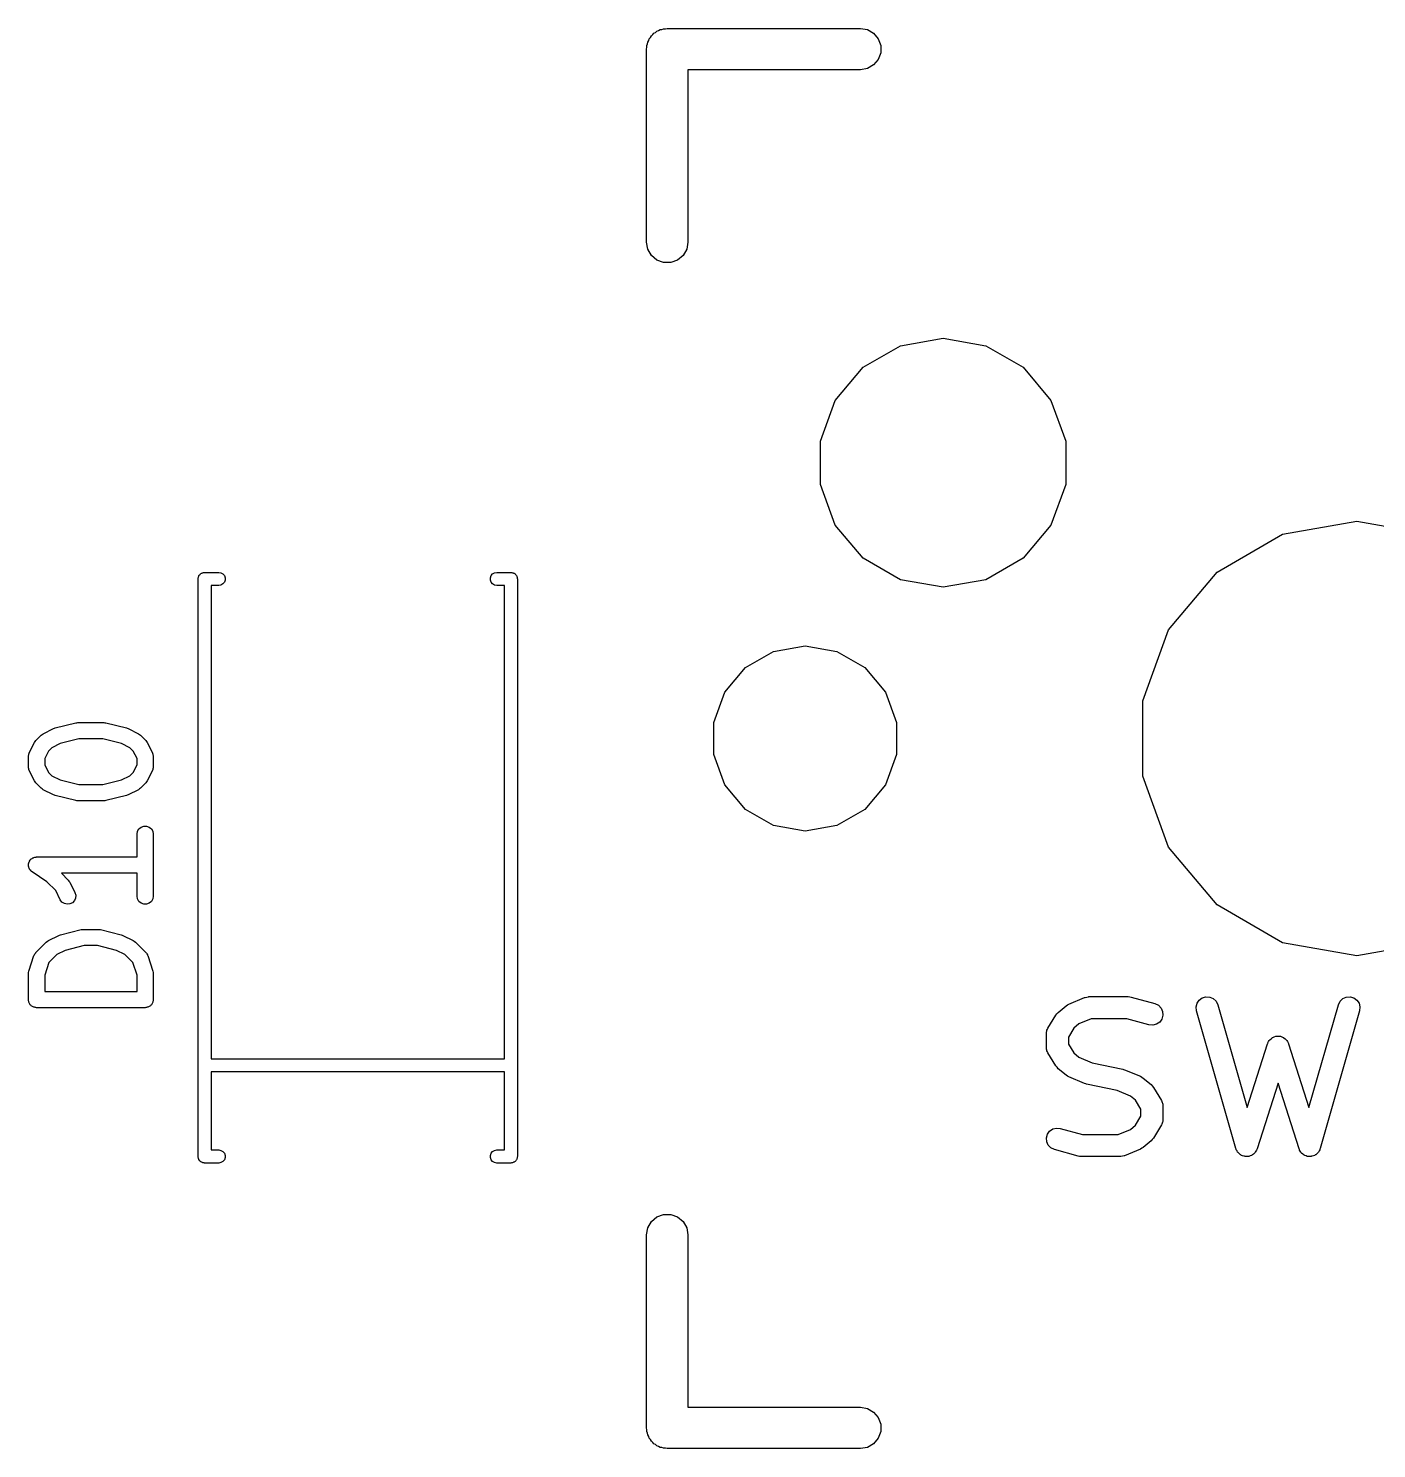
# Model space of a CAD drawing. Extents: x 37 to 154, y -133 to -20.
# Drawn here: x 37.77 to 50.18, y -75.54 to -62.46 of the extents above; entities that cross this region are included whole.
import ezdxf

# ---------------------------------------------------------------- set-up
doc = ezdxf.new("R2010")
doc.units = 0
doc.header["$MEASUREMENT"] = 0
doc.layers.add('BLACK', color=7, linetype='CONTINUOUS')

msp = doc.modelspace()

# ---------------------------------------------------------------- linework, layer by layer
at = {"layer": 'Black'}
for p, q in [((43.5041, -62.5275), (43.5168, -62.5168)), ((43.5168, -62.5168), (43.5275, -62.5041)), ((43.5275, -62.5041), (43.542, -62.4957)), ((43.542, -62.4957), (43.5547, -62.485)), ((43.5547, -62.485), (43.5704, -62.4793)), ((43.5704, -62.4793), (43.5848, -62.471)), ((43.5848, -62.471), (43.6013, -62.4681)), ((43.6013, -62.4681), (43.6169, -62.4624)), ((43.6169, -62.4624), (43.6336, -62.4624)), ((43.6336, -62.4624), (43.65, -62.4595)), ((43.65, -62.4595), (45.428, -62.4595)), ((45.428, -62.4595), (45.4932, -62.471)), ((45.4932, -62.471), (45.5505, -62.5041)), ((45.5505, -62.5041), (45.593, -62.5547)), ((43.4595, -62.65), (43.4624, -62.6336)), ((43.4595, -64.428), (43.4595, -62.65)), ((43.4624, -62.6169), (43.4681, -62.6013)), ((43.4624, -62.6336), (43.4624, -62.6169)), ((43.4681, -62.6013), (43.471, -62.5848)), ((43.471, -62.5848), (43.4793, -62.5704)), ((43.4793, -62.5704), (43.485, -62.5547)), ((43.485, -62.5547), (43.4957, -62.542)), ((43.4957, -62.542), (43.5041, -62.5275)), ((45.593, -62.5547), (45.6156, -62.6169)), ((45.6156, -62.6169), (45.6156, -62.6831)), ((45.593, -62.7452), (45.5505, -62.7959)), ((45.6156, -62.6831), (45.593, -62.7452)), ((45.428, -62.8405), (43.8405, -62.8405)), ((43.8405, -62.8405), (43.8405, -64.428)), ((45.4932, -62.829), (45.428, -62.8405)), ((45.5505, -62.7959), (45.4932, -62.829)), ((43.471, -64.4932), (43.4595, -64.428)), ((43.8405, -64.428), (43.829, -64.4932)), ((43.5041, -64.5505), (43.471, -64.4932)), ((43.5547, -64.593), (43.5041, -64.5505)), ((43.6169, -64.6156), (43.5547, -64.593)), ((43.6831, -64.6156), (43.6169, -64.6156)), ((43.7452, -64.593), (43.6831, -64.6156)), ((43.7959, -64.5505), (43.7452, -64.593)), ((43.829, -64.4932), (43.7959, -64.5505)), ((45.4525, -65.5811), (45.7976, -65.3818)), ((45.7976, -65.3818), (46.19, -65.3126)), ((46.19, -65.3126), (46.5824, -65.3818)), ((46.5824, -65.3818), (46.9275, -65.5811)), ((45.1964, -65.8863), (45.4525, -65.5811)), ((46.9275, -65.5811), (47.1836, -65.8863)), ((45.0601, -66.2608), (45.1964, -65.8863)), ((47.1836, -65.8863), (47.3199, -66.2608)), ((45.0601, -66.6592), (45.0601, -66.2608)), ((47.3199, -66.2608), (47.3199, -66.6592)), ((45.1964, -67.0337), (45.0601, -66.6592)), ((47.3199, -66.6592), (47.1836, -67.0337)), ((45.4525, -67.3389), (45.1964, -67.0337)), ((47.1836, -67.0337), (46.9275, -67.3389)), ((49.3154, -67.1192), (50, -66.9985)), ((50, -66.9985), (50.6846, -67.1192)), ((48.7134, -67.4667), (49.3154, -67.1192)), ((45.7976, -67.5382), (45.4525, -67.3389)), ((46.9275, -67.3389), (46.5824, -67.5382)), ((39.338, -67.5), (39.3414, -67.496)), ((39.3414, -67.496), (39.344, -67.4914)), ((39.344, -67.4914), (39.3481, -67.4881)), ((39.3481, -67.4881), (39.3514, -67.484)), ((39.3514, -67.484), (39.356, -67.4814)), ((39.356, -67.4814), (39.36, -67.478)), ((39.36, -67.478), (39.3649, -67.4762)), ((39.3649, -67.4762), (39.3695, -67.4736)), ((39.3695, -67.4736), (39.3747, -67.4727)), ((39.3747, -67.4727), (39.3796, -67.4709)), ((39.3796, -67.4709), (39.3848, -67.4709)), ((39.3848, -67.4709), (39.39, -67.47)), ((39.39, -67.47), (39.52, -67.47)), ((39.52, -67.47), (39.5405, -67.4736)), ((39.5405, -67.4736), (39.5586, -67.484)), ((39.5586, -67.484), (39.572, -67.5)), ((42.028, -67.5), (42.0414, -67.484)), ((42.0414, -67.484), (42.0595, -67.4736)), ((42.0595, -67.4736), (42.08, -67.47)), ((42.08, -67.47), (42.21, -67.47)), ((42.21, -67.47), (42.2152, -67.4709)), ((42.2152, -67.4709), (42.2204, -67.4709)), ((42.2204, -67.4709), (42.2253, -67.4727)), ((42.2253, -67.4727), (42.2305, -67.4736)), ((42.2305, -67.4736), (42.2351, -67.4762)), ((42.2351, -67.4762), (42.24, -67.478)), ((42.24, -67.478), (42.244, -67.4814)), ((42.244, -67.4814), (42.2486, -67.484)), ((42.2486, -67.484), (42.2519, -67.4881)), ((42.2519, -67.4881), (42.256, -67.4914)), ((42.256, -67.4914), (42.2586, -67.496)), ((42.2586, -67.496), (42.262, -67.5)), ((48.2666, -67.9992), (48.7134, -67.4667)), ((39.33, -67.53), (39.3309, -67.5248)), ((39.33, -72.85), (39.33, -67.53)), ((39.3309, -67.5196), (39.3327, -67.5147)), ((39.3309, -67.5248), (39.3309, -67.5196)), ((39.3327, -67.5147), (39.3336, -67.5095)), ((39.3336, -67.5095), (39.3362, -67.5049)), ((39.3362, -67.5049), (39.338, -67.5)), ((39.52, -67.59), (39.45, -67.59)), ((39.45, -67.59), (39.45, -71.95)), ((39.5405, -67.5864), (39.52, -67.59)), ((39.5586, -67.576), (39.5405, -67.5864)), ((39.572, -67.56), (39.5586, -67.576)), ((39.572, -67.5), (39.5791, -67.5196)), ((39.5791, -67.5404), (39.572, -67.56)), ((39.5791, -67.5196), (39.5791, -67.5404)), ((42.0209, -67.5196), (42.028, -67.5)), ((42.0209, -67.5404), (42.0209, -67.5196)), ((42.028, -67.56), (42.0209, -67.5404)), ((42.0414, -67.576), (42.028, -67.56)), ((42.0595, -67.5864), (42.0414, -67.576)), ((42.08, -67.59), (42.0595, -67.5864)), ((42.15, -67.59), (42.08, -67.59)), ((42.15, -71.95), (42.15, -67.59)), ((42.262, -67.5), (42.2638, -67.5049)), ((42.2638, -67.5049), (42.2664, -67.5095)), ((42.2664, -67.5095), (42.2673, -67.5147)), ((42.2673, -67.5147), (42.2691, -67.5196)), ((42.2691, -67.5196), (42.2691, -67.5248)), ((42.2691, -67.5248), (42.27, -67.53)), ((42.27, -67.53), (42.27, -72.85)), ((46.19, -67.6074), (45.7976, -67.5382)), ((46.5824, -67.5382), (46.19, -67.6074)), ((48.0289, -68.6524), (48.2666, -67.9992)), ((44.6279, -68.1974), (44.92, -68.1458)), ((44.92, -68.1458), (45.2121, -68.1974)), ((44.371, -68.3457), (44.6279, -68.1974)), ((45.2121, -68.1974), (45.469, -68.3457)), ((44.1803, -68.5729), (44.371, -68.3457)), ((45.469, -68.3457), (45.6597, -68.5729)), ((44.0788, -68.8517), (44.1803, -68.5729)), ((45.6597, -68.5729), (45.7612, -68.8517)), ((48.0289, -69.3476), (48.0289, -68.6524)), ((37.9041, -68.9563), (37.9993, -68.9086)), ((37.9993, -68.9086), (38.0072, -68.9063)), ((38.0072, -68.9063), (38.0147, -68.903)), ((38.0147, -68.903), (38.2051, -68.8553)), ((38.2051, -68.8553), (38.2143, -68.8547)), ((38.2143, -68.8547), (38.2233, -68.8531)), ((38.2233, -68.8531), (38.4614, -68.8531)), ((38.4614, -68.8531), (38.4705, -68.8547)), ((38.4705, -68.8547), (38.4796, -68.8553)), ((38.4796, -68.8553), (38.6701, -68.903)), ((38.6701, -68.903), (38.6776, -68.9063)), ((38.6776, -68.9063), (38.6854, -68.9086)), ((38.6854, -68.9086), (38.7807, -68.9563)), ((44.0788, -69.1483), (44.0788, -68.8517)), ((45.7612, -68.8517), (45.7612, -69.1483)), ((37.7753, -69.1326), (37.8229, -69.0374)), ((37.8229, -69.0374), (37.8301, -69.0278)), ((37.8301, -69.0278), (37.837, -69.0179)), ((37.837, -69.0179), (37.8846, -68.9703)), ((37.8846, -68.9703), (37.8944, -68.9634)), ((37.8944, -68.9634), (37.9041, -68.9563)), ((38.059, -69.0465), (37.982, -69.085)), ((38.2326, -69.0031), (38.059, -69.0465)), ((38.4522, -69.0031), (38.2326, -69.0031)), ((38.6257, -69.0465), (38.4522, -69.0031)), ((38.7027, -69.085), (38.6257, -69.0465)), ((38.7807, -68.9563), (38.7903, -68.9634)), ((38.7903, -68.9634), (38.8002, -68.9703)), ((38.8002, -68.9703), (38.8478, -69.0179)), ((38.8478, -69.0179), (38.8547, -69.0278)), ((38.8547, -69.0278), (38.8618, -69.0374)), ((38.8618, -69.0374), (38.9095, -69.1326)), ((37.7674, -69.1662), (37.7681, -69.1619)), ((37.7674, -69.2614), (37.7674, -69.1662)), ((37.7679, -69.1576), (37.7704, -69.1492)), ((37.7681, -69.1619), (37.7679, -69.1576)), ((37.7704, -69.1492), (37.7719, -69.1405)), ((37.7719, -69.1405), (37.7741, -69.1368)), ((37.7741, -69.1368), (37.7753, -69.1326)), ((37.9516, -69.1154), (37.9174, -69.1839)), ((37.9174, -69.1839), (37.9174, -69.2437)), ((37.982, -69.085), (37.9516, -69.1154)), ((38.7331, -69.1154), (38.7027, -69.085)), ((38.7674, -69.1839), (38.7331, -69.1154)), ((38.7674, -69.2437), (38.7674, -69.1839)), ((38.9095, -69.1326), (38.9107, -69.1368)), ((38.9107, -69.1368), (38.9129, -69.1405)), ((38.9129, -69.1405), (38.9144, -69.1492)), ((38.9144, -69.1492), (38.9169, -69.1576)), ((38.9169, -69.1576), (38.9166, -69.1619)), ((38.9166, -69.1619), (38.9174, -69.1662)), ((38.9174, -69.1662), (38.9174, -69.2614)), ((44.1803, -69.4271), (44.0788, -69.1483)), ((45.7612, -69.1483), (45.6597, -69.4271)), ((37.7681, -69.2657), (37.7674, -69.2614)), ((37.7679, -69.27), (37.7681, -69.2657)), ((37.7704, -69.2784), (37.7679, -69.27)), ((37.7719, -69.2871), (37.7704, -69.2784)), ((37.7741, -69.2908), (37.7719, -69.2871)), ((37.7753, -69.295), (37.7741, -69.2908)), ((37.8229, -69.3902), (37.7753, -69.295)), ((37.9174, -69.2437), (37.9516, -69.3122)), ((37.9516, -69.3122), (37.982, -69.3426)), ((38.7027, -69.3426), (38.7331, -69.3122)), ((38.7331, -69.3122), (38.7674, -69.2437)), ((38.9095, -69.295), (38.8618, -69.3902)), ((38.9107, -69.2908), (38.9095, -69.295)), ((38.9129, -69.2871), (38.9107, -69.2908)), ((38.9144, -69.2784), (38.9129, -69.2871)), ((38.9169, -69.27), (38.9144, -69.2784)), ((38.9174, -69.2614), (38.9166, -69.2657)), ((38.9166, -69.2657), (38.9169, -69.27)), ((37.8301, -69.3999), (37.8229, -69.3902)), ((37.837, -69.4097), (37.8301, -69.3999)), ((37.8846, -69.4573), (37.837, -69.4097)), ((37.8944, -69.4642), (37.8846, -69.4573)), ((37.982, -69.3426), (38.059, -69.3811)), ((38.059, -69.3811), (38.2326, -69.4245)), ((38.2326, -69.4245), (38.4522, -69.4245)), ((38.4522, -69.4245), (38.6257, -69.3811)), ((38.6257, -69.3811), (38.7027, -69.3426)), ((38.8002, -69.4573), (38.7903, -69.4642)), ((38.8478, -69.4097), (38.8002, -69.4573)), ((38.8547, -69.3999), (38.8478, -69.4097)), ((38.8618, -69.3902), (38.8547, -69.3999)), ((44.371, -69.6543), (44.1803, -69.4271)), ((45.6597, -69.4271), (45.469, -69.6543)), ((48.2666, -70.0008), (48.0289, -69.3476)), ((37.9041, -69.4714), (37.8944, -69.4642)), ((37.9993, -69.519), (37.9041, -69.4714)), ((38.0072, -69.5213), (37.9993, -69.519)), ((38.0147, -69.5247), (38.0072, -69.5213)), ((38.2051, -69.5723), (38.0147, -69.5247)), ((38.2143, -69.5729), (38.2051, -69.5723)), ((38.2233, -69.5745), (38.2143, -69.5729)), ((38.4614, -69.5745), (38.2233, -69.5745)), ((38.4705, -69.5729), (38.4614, -69.5745)), ((38.4796, -69.5723), (38.4705, -69.5729)), ((38.6701, -69.5247), (38.4796, -69.5723)), ((38.6776, -69.5213), (38.6701, -69.5247)), ((38.6854, -69.519), (38.6776, -69.5213)), ((38.7807, -69.4714), (38.6854, -69.519)), ((38.7903, -69.4642), (38.7807, -69.4714)), ((44.6279, -69.8026), (44.371, -69.6543)), ((45.469, -69.6543), (45.2121, -69.8026)), ((38.7719, -69.8548), (38.7849, -69.8323)), ((38.7849, -69.8323), (38.8049, -69.8155)), ((38.8049, -69.8155), (38.8294, -69.8066)), ((38.8294, -69.8066), (38.8554, -69.8066)), ((38.8554, -69.8066), (38.8799, -69.8155)), ((38.8799, -69.8155), (38.8998, -69.8323)), ((38.8998, -69.8323), (38.9129, -69.8548)), ((44.92, -69.8541), (44.6279, -69.8026)), ((45.2121, -69.8026), (44.92, -69.8541)), ((38.7674, -69.8805), (38.7719, -69.8548)), ((38.7674, -70.0912), (38.7674, -69.8805)), ((38.9129, -69.8548), (38.9174, -69.8805)), ((38.9174, -69.8805), (38.9174, -70.4519)), ((37.7881, -70.1144), (37.7915, -70.1119)), ((37.7915, -70.1119), (37.7942, -70.1087)), ((37.7942, -70.1087), (37.8019, -70.1043)), ((37.8019, -70.1043), (37.8091, -70.099)), ((37.8091, -70.099), (37.8131, -70.0978)), ((37.8131, -70.0978), (37.8167, -70.0957)), ((37.8167, -70.0957), (37.8255, -70.0942)), ((37.8255, -70.0942), (37.8341, -70.0916)), ((37.8341, -70.0916), (37.8383, -70.0919)), ((37.8383, -70.0919), (37.8424, -70.0912)), ((37.8424, -70.0912), (38.7674, -70.0912)), ((48.7134, -70.5332), (48.2666, -70.0008)), ((37.7675, -70.1614), (37.7685, -70.1573)), ((37.7685, -70.1703), (37.7675, -70.1614)), ((37.7685, -70.1532), (37.7716, -70.1448)), ((37.7685, -70.1573), (37.7685, -70.1532)), ((37.7685, -70.1792), (37.7685, -70.1703)), ((37.7699, -70.1831), (37.7685, -70.1792)), ((37.7704, -70.1873), (37.7699, -70.1831)), ((37.7744, -70.1953), (37.7704, -70.1873)), ((37.7716, -70.1448), (37.7737, -70.1361)), ((37.7737, -70.1361), (37.776, -70.1326)), ((37.7774, -70.2037), (37.7744, -70.1953)), ((37.776, -70.1326), (37.7774, -70.1287)), ((37.7774, -70.1287), (37.7832, -70.1218)), ((37.7801, -70.2069), (37.7774, -70.2037)), ((37.7819, -70.2106), (37.7801, -70.2069)), ((37.7884, -70.2168), (37.7819, -70.2106)), ((37.7832, -70.1218), (37.7881, -70.1144)), ((37.7942, -70.2236), (37.7884, -70.2168)), ((37.7978, -70.2257), (37.7942, -70.2236)), ((37.8008, -70.2286), (37.7978, -70.2257)), ((37.9375, -70.3197), (37.8008, -70.2286)), ((38.7674, -70.2412), (38.0711, -70.2412)), ((38.0711, -70.2412), (38.1335, -70.3036)), ((38.7674, -70.4519), (38.7674, -70.2412)), ((38.0188, -70.4011), (37.9375, -70.3197)), ((38.1335, -70.3036), (38.1404, -70.3135)), ((38.1404, -70.3135), (38.1476, -70.3231)), ((38.1476, -70.3231), (38.1952, -70.4184)), ((38.061, -70.4854), (38.0188, -70.4011)), ((38.0765, -70.5064), (38.061, -70.4854)), ((38.0983, -70.5207), (38.0765, -70.5064)), ((38.1907, -70.4932), (38.1728, -70.5121)), ((38.201, -70.4693), (38.1907, -70.4932)), ((38.1952, -70.4184), (38.2026, -70.4433)), ((38.2026, -70.4433), (38.201, -70.4693)), ((38.7719, -70.4776), (38.7674, -70.4519)), ((38.7849, -70.5001), (38.7719, -70.4776)), ((38.8049, -70.5169), (38.7849, -70.5001)), ((38.8998, -70.5001), (38.8799, -70.5169)), ((38.9129, -70.4776), (38.8998, -70.5001)), ((38.9174, -70.4519), (38.9129, -70.4776)), ((38.1236, -70.5268), (38.0983, -70.5207)), ((38.1495, -70.5238), (38.1236, -70.5268)), ((38.1728, -70.5121), (38.1495, -70.5238)), ((38.8294, -70.5258), (38.8049, -70.5169)), ((38.8554, -70.5258), (38.8294, -70.5258)), ((38.8799, -70.5169), (38.8554, -70.5258)), ((49.3154, -70.8808), (48.7134, -70.5332)), ((38.0623, -70.8077), (38.2528, -70.7601)), ((38.2528, -70.7601), (38.2619, -70.7595)), ((38.2619, -70.7595), (38.271, -70.7579)), ((38.271, -70.7579), (38.4138, -70.7579)), ((38.4138, -70.7579), (38.4228, -70.7595)), ((38.4228, -70.7595), (38.432, -70.7601)), ((38.432, -70.7601), (38.6225, -70.8077)), ((37.837, -70.9703), (37.9322, -70.8751)), ((37.9322, -70.8751), (37.9421, -70.8682)), ((37.9421, -70.8682), (37.9517, -70.861)), ((37.9517, -70.861), (38.0469, -70.8134)), ((38.0469, -70.8134), (38.0548, -70.8111)), ((38.0548, -70.8111), (38.0623, -70.8077)), ((38.6225, -70.8077), (38.63, -70.8111)), ((38.63, -70.8111), (38.6378, -70.8134)), ((38.6378, -70.8134), (38.7331, -70.861)), ((38.7331, -70.861), (38.7427, -70.8682)), ((38.7427, -70.8682), (38.7526, -70.8751)), ((38.7526, -70.8751), (38.8478, -70.9703)), ((50, -71.0015), (49.3154, -70.8808)), ((50.6846, -70.8808), (50, -71.0015)), ((37.7712, -71.1425), (37.8188, -70.9996)), ((37.8188, -70.9996), (37.8209, -70.9958)), ((37.8209, -70.9958), (37.822, -70.9916)), ((37.822, -70.9916), (37.8271, -70.9844)), ((37.8271, -70.9844), (37.8313, -70.9767)), ((37.8313, -70.9767), (37.8345, -70.9738)), ((37.8345, -70.9738), (37.837, -70.9703)), ((38.0297, -70.9897), (37.9556, -71.0638)), ((38.1067, -70.9512), (38.0297, -70.9897)), ((38.2802, -70.9079), (38.1067, -70.9512)), ((38.4046, -70.9079), (38.2802, -70.9079)), ((38.5781, -70.9512), (38.4046, -70.9079)), ((38.6551, -70.9897), (38.5781, -70.9512)), ((38.7292, -71.0638), (38.6551, -70.9897)), ((38.8478, -70.9703), (38.8503, -70.9738)), ((38.8503, -70.9738), (38.8535, -70.9767)), ((38.8535, -70.9767), (38.8577, -70.9844)), ((38.8577, -70.9844), (38.8627, -70.9916)), ((38.8627, -70.9916), (38.8639, -70.9958)), ((38.8639, -70.9958), (38.8659, -70.9996)), ((38.8659, -70.9996), (38.9135, -71.1425)), ((37.7674, -71.1662), (37.7695, -71.1543)), ((37.7695, -71.1543), (37.7712, -71.1425)), ((37.9556, -71.0638), (37.9174, -71.1784)), ((38.7674, -71.1784), (38.7292, -71.0638)), ((38.9135, -71.1425), (38.9153, -71.1543)), ((38.9153, -71.1543), (38.9174, -71.1662)), ((37.7674, -71.4043), (37.7674, -71.1662)), ((37.9174, -71.1784), (37.9174, -71.3293)), ((38.7674, -71.3293), (38.7674, -71.1784)), ((38.9174, -71.1662), (38.9174, -71.4043)), ((37.7685, -71.4107), (37.7674, -71.4043)), ((37.7685, -71.4173), (37.7685, -71.4107)), ((37.7708, -71.4235), (37.7685, -71.4173)), ((37.9174, -71.3293), (38.7674, -71.3293)), ((38.9162, -71.4173), (38.914, -71.4235)), ((38.9174, -71.4043), (38.9162, -71.4107)), ((38.9162, -71.4107), (38.9162, -71.4173)), ((47.3484, -71.4462), (47.4935, -71.3857)), ((47.4935, -71.3857), (47.4958, -71.3852)), ((47.4958, -71.3852), (47.4978, -71.3841)), ((47.4978, -71.3841), (47.5129, -71.3814)), ((47.5129, -71.3814), (47.5279, -71.378)), ((47.5279, -71.378), (47.5303, -71.3783)), ((47.5303, -71.3783), (47.5326, -71.3779)), ((47.5326, -71.3779), (47.8954, -71.3779)), ((47.8954, -71.3779), (47.909, -71.3803)), ((47.909, -71.3803), (47.9226, -71.3816)), ((47.9226, -71.3816), (48.1403, -71.4421)), ((48.5284, -71.4381), (48.5481, -71.4089)), ((48.5481, -71.4089), (48.5767, -71.3882)), ((48.5767, -71.3882), (48.6106, -71.3785)), ((48.6106, -71.3785), (48.6458, -71.381)), ((48.6458, -71.381), (48.678, -71.3953)), ((48.678, -71.3953), (48.7034, -71.4199)), ((48.7034, -71.4199), (48.7188, -71.4516)), ((49.8297, -71.4516), (49.8452, -71.4199)), ((49.8452, -71.4199), (49.8705, -71.3953)), ((49.8705, -71.3953), (49.9028, -71.381)), ((49.9028, -71.381), (49.938, -71.3785)), ((49.938, -71.3785), (49.9719, -71.3882)), ((49.9719, -71.3882), (50.0004, -71.4089)), ((50.0004, -71.4089), (50.0202, -71.4381)), ((37.7719, -71.4299), (37.7708, -71.4235)), ((37.7752, -71.4356), (37.7719, -71.4299)), ((37.7774, -71.4418), (37.7752, -71.4356)), ((37.7816, -71.4468), (37.7774, -71.4418)), ((37.7849, -71.4525), (37.7816, -71.4468)), ((37.79, -71.4567), (37.7849, -71.4525)), ((37.7942, -71.4617), (37.79, -71.4567)), ((37.7999, -71.465), (37.7942, -71.4617)), ((37.8049, -71.4692), (37.7999, -71.465)), ((37.811, -71.4715), (37.8049, -71.4692)), ((37.8167, -71.4748), (37.811, -71.4715)), ((37.8232, -71.4759), (37.8167, -71.4748)), ((37.8294, -71.4781), (37.8232, -71.4759)), ((37.8359, -71.4781), (37.8294, -71.4781)), ((37.8424, -71.4793), (37.8359, -71.4781)), ((38.8424, -71.4793), (37.8424, -71.4793)), ((38.8488, -71.4781), (38.8424, -71.4793)), ((38.8554, -71.4781), (38.8488, -71.4781)), ((38.8616, -71.4759), (38.8554, -71.4781)), ((38.868, -71.4748), (38.8616, -71.4759)), ((38.8737, -71.4715), (38.868, -71.4748)), ((38.8799, -71.4692), (38.8737, -71.4715)), ((38.8849, -71.465), (38.8799, -71.4692)), ((38.8906, -71.4617), (38.8849, -71.465)), ((38.8948, -71.4567), (38.8906, -71.4617)), ((38.8998, -71.4525), (38.8948, -71.4567)), ((38.9031, -71.4468), (38.8998, -71.4525)), ((38.9073, -71.4418), (38.9031, -71.4468)), ((38.9096, -71.4356), (38.9073, -71.4418)), ((38.9129, -71.4299), (38.9096, -71.4356)), ((38.914, -71.4235), (38.9129, -71.4299)), ((47.1552, -71.6692), (47.2277, -71.5482)), ((47.2277, -71.5482), (47.2388, -71.5354)), ((47.2388, -71.5354), (47.2498, -71.5224)), ((47.2498, -71.5224), (47.3224, -71.4619)), ((47.3224, -71.4619), (47.3356, -71.4544)), ((47.3356, -71.4544), (47.3484, -71.4462)), ((48.1403, -71.4421), (48.1722, -71.4573)), ((48.1722, -71.4573), (48.1969, -71.4825)), ((48.1969, -71.4825), (48.2115, -71.5146)), ((48.2143, -71.5498), (48.2048, -71.5838)), ((48.2115, -71.5146), (48.2143, -71.5498)), ((48.5198, -71.4723), (48.5284, -71.4381)), ((48.5235, -71.5074), (48.5198, -71.4723)), ((48.8863, -72.7774), (48.5235, -71.5074)), ((48.7188, -71.4516), (48.9895, -72.399)), ((49.5591, -72.399), (49.8297, -71.4516)), ((50.0251, -71.5074), (49.6623, -72.7774)), ((50.0202, -71.4381), (50.0288, -71.4723)), ((50.0288, -71.4723), (50.0251, -71.5074)), ((47.1468, -71.6867), (47.1517, -71.6782)), ((47.1517, -71.6782), (47.1552, -71.6692)), ((47.3931, -71.6675), (47.3439, -71.7496)), ((47.4407, -71.6279), (47.3931, -71.6675)), ((47.5529, -71.5811), (47.4407, -71.6279)), ((47.8816, -71.5811), (47.5529, -71.5811)), ((48.0859, -71.6379), (47.8816, -71.5811)), ((48.1211, -71.6413), (48.0859, -71.6379)), ((48.1552, -71.6325), (48.1211, -71.6413)), ((48.1843, -71.6125), (48.1552, -71.6325)), ((48.2048, -71.5838), (48.1843, -71.6125)), ((47.1407, -71.7214), (47.1424, -71.7118)), ((47.1407, -71.8424), (47.1407, -71.7214)), ((47.1424, -71.7118), (47.1425, -71.7021)), ((47.1425, -71.7021), (47.1454, -71.6946)), ((47.1454, -71.6946), (47.1468, -71.6867)), ((47.3439, -71.7496), (47.3439, -71.8142)), ((47.3439, -71.8142), (47.3931, -71.8963)), ((48.9895, -72.399), (49.1775, -71.8114)), ((49.1775, -71.8114), (49.1794, -71.8078)), ((49.1794, -71.8078), (49.1803, -71.8039)), ((49.1803, -71.8039), (49.1876, -71.7923)), ((49.1876, -71.7923), (49.1939, -71.7802)), ((49.1939, -71.7802), (49.1969, -71.7775)), ((49.1969, -71.7775), (49.1991, -71.7741)), ((49.1991, -71.7741), (49.2099, -71.7657)), ((49.2099, -71.7657), (49.2201, -71.7565)), ((49.2201, -71.7565), (49.2238, -71.7549)), ((49.2238, -71.7549), (49.227, -71.7525)), ((49.227, -71.7525), (49.24, -71.7483)), ((49.24, -71.7483), (49.2527, -71.7431)), ((49.2527, -71.7431), (49.2568, -71.7429)), ((49.2568, -71.7429), (49.2606, -71.7417)), ((49.2606, -71.7417), (49.2743, -71.7422)), ((49.2743, -71.7422), (49.288, -71.7417)), ((49.288, -71.7417), (49.2918, -71.7429)), ((49.2918, -71.7429), (49.2959, -71.7431)), ((49.2959, -71.7431), (49.3085, -71.7483)), ((49.3085, -71.7483), (49.3216, -71.7525)), ((49.3216, -71.7525), (49.3248, -71.7549)), ((49.3248, -71.7549), (49.3285, -71.7565)), ((49.3285, -71.7565), (49.3387, -71.7657)), ((49.3387, -71.7657), (49.3495, -71.7741)), ((49.3495, -71.7741), (49.3516, -71.7775)), ((49.3516, -71.7775), (49.3546, -71.7802)), ((49.3546, -71.7802), (49.361, -71.7923)), ((49.361, -71.7923), (49.3683, -71.8039)), ((49.3683, -71.8039), (49.3692, -71.8078)), ((49.3692, -71.8078), (49.3711, -71.8114)), ((49.3711, -71.8114), (49.5591, -72.399)), ((47.1424, -71.852), (47.1407, -71.8424)), ((47.1425, -71.8617), (47.1424, -71.852)), ((47.1454, -71.8692), (47.1425, -71.8617)), ((47.1468, -71.8771), (47.1454, -71.8692)), ((47.1517, -71.8856), (47.1468, -71.8771)), ((47.1552, -71.8947), (47.1517, -71.8856)), ((47.2277, -72.0156), (47.1552, -71.8947)), ((47.3931, -71.8963), (47.4407, -71.9359)), ((47.4407, -71.9359), (47.5627, -71.9868)), ((39.45, -71.95), (42.15, -71.95)), ((42.15, -72.07), (39.45, -72.07)), ((39.45, -72.07), (39.45, -72.79)), ((42.15, -72.79), (42.15, -72.07)), ((47.2389, -72.0284), (47.2277, -72.0156)), ((47.2498, -72.0414), (47.2389, -72.0284)), ((47.3224, -72.1019), (47.2498, -72.0414)), ((47.5627, -71.9868), (47.8436, -72.0453)), ((47.8436, -72.0453), (47.8525, -72.0489)), ((47.8525, -72.0489), (47.8619, -72.051)), ((47.8619, -72.051), (48.0071, -72.1115)), ((47.3356, -72.1094), (47.3224, -72.1019)), ((47.3484, -72.1176), (47.3356, -72.1094)), ((47.4935, -72.1781), (47.3484, -72.1176)), ((47.5029, -72.1802), (47.4935, -72.1781)), ((47.5118, -72.1838), (47.5029, -72.1802)), ((47.7927, -72.2423), (47.5118, -72.1838)), ((48.0071, -72.1115), (48.0199, -72.1196)), ((48.0199, -72.1196), (48.033, -72.1272)), ((48.033, -72.1272), (48.1056, -72.1877)), ((48.1056, -72.1877), (48.1166, -72.2006)), ((48.1166, -72.2006), (48.1277, -72.2134)), ((49.2743, -72.1757), (49.0808, -72.7805)), ((49.4678, -72.7805), (49.2743, -72.1757)), ((47.9148, -72.2931), (47.7927, -72.2423)), ((47.9623, -72.3327), (47.9148, -72.2931)), ((48.0115, -72.4148), (47.9623, -72.3327)), ((48.1277, -72.2134), (48.2003, -72.3344)), ((48.2003, -72.3344), (48.2037, -72.3435)), ((48.0115, -72.4795), (48.0115, -72.4148)), ((48.2037, -72.3435), (48.2086, -72.3519)), ((48.2086, -72.3519), (48.21, -72.3598)), ((48.21, -72.3598), (48.2129, -72.3673)), ((48.2129, -72.3673), (48.2131, -72.3771)), ((48.2131, -72.3771), (48.2147, -72.3867)), ((48.2147, -72.3867), (48.2147, -72.5076)), ((47.1711, -72.6166), (47.2002, -72.5966)), ((47.2002, -72.5966), (47.2344, -72.5878)), ((47.2344, -72.5878), (47.2695, -72.5912)), ((47.2695, -72.5912), (47.4738, -72.6479)), ((47.9148, -72.6012), (47.9623, -72.5615)), ((47.9623, -72.5615), (48.0115, -72.4795)), ((48.2003, -72.5599), (48.1277, -72.6808)), ((48.2037, -72.5508), (48.2003, -72.5599)), ((48.2086, -72.5424), (48.2037, -72.5508)), ((48.21, -72.5344), (48.2086, -72.5424)), ((48.2129, -72.5269), (48.21, -72.5344)), ((48.2131, -72.5172), (48.2129, -72.5269)), ((48.2147, -72.5076), (48.2131, -72.5172)), ((47.1412, -72.6793), (47.1506, -72.6453)), ((47.1439, -72.7144), (47.1412, -72.6793)), ((47.1585, -72.7466), (47.1439, -72.7144)), ((47.1506, -72.6453), (47.1711, -72.6166)), ((47.4738, -72.6479), (47.8025, -72.6479)), ((47.8025, -72.6479), (47.9148, -72.6012)), ((48.1056, -72.7066), (48.033, -72.7671)), ((48.1166, -72.6937), (48.1056, -72.7066)), ((48.1277, -72.6808), (48.1166, -72.6937)), ((39.3309, -72.8552), (39.33, -72.85)), ((39.3309, -72.8604), (39.3309, -72.8552)), ((39.3327, -72.8653), (39.3309, -72.8604)), ((39.45, -72.79), (39.52, -72.79)), ((39.52, -72.79), (39.5405, -72.7936)), ((39.5405, -72.7936), (39.5586, -72.804)), ((39.5586, -72.804), (39.572, -72.82)), ((39.572, -72.82), (39.5791, -72.8396)), ((39.5791, -72.8604), (39.572, -72.88)), ((39.5791, -72.8396), (39.5791, -72.8604)), ((42.0209, -72.8396), (42.028, -72.82)), ((42.0209, -72.8604), (42.0209, -72.8396)), ((42.028, -72.88), (42.0209, -72.8604)), ((42.028, -72.82), (42.0414, -72.804)), ((42.0414, -72.804), (42.0595, -72.7936)), ((42.0595, -72.7936), (42.08, -72.79)), ((42.08, -72.79), (42.15, -72.79)), ((42.2691, -72.8604), (42.2673, -72.8653)), ((42.27, -72.85), (42.2691, -72.8552)), ((42.2691, -72.8552), (42.2691, -72.8604)), ((47.1833, -72.7717), (47.1585, -72.7466)), ((47.2151, -72.7869), (47.1833, -72.7717)), ((47.4328, -72.8474), (47.2151, -72.7869)), ((47.4465, -72.8487), (47.4328, -72.8474)), ((47.46, -72.8511), (47.4465, -72.8487)), ((47.8229, -72.8511), (47.46, -72.8511)), ((47.8252, -72.8507), (47.8229, -72.8511)), ((47.8275, -72.851), (47.8252, -72.8507)), ((47.8425, -72.8477), (47.8275, -72.851)), ((47.8576, -72.845), (47.8425, -72.8477)), ((47.8596, -72.8438), (47.8576, -72.845)), ((47.8619, -72.8433), (47.8596, -72.8438)), ((48.0071, -72.7828), (47.8619, -72.8433)), ((48.0199, -72.7746), (48.0071, -72.7828)), ((48.033, -72.7671), (48.0199, -72.7746)), ((48.8888, -72.7825), (48.8863, -72.7774)), ((48.89, -72.788), (48.8888, -72.7825)), ((48.8964, -72.7983), (48.89, -72.788)), ((48.9017, -72.8092), (48.8964, -72.7983)), ((48.9058, -72.8131), (48.9017, -72.8092)), ((48.9088, -72.8178), (48.9058, -72.8131)), ((48.9184, -72.8253), (48.9088, -72.8178)), ((48.9271, -72.8337), (48.9184, -72.8253)), ((48.9322, -72.836), (48.9271, -72.8337)), ((48.9367, -72.8394), (48.9322, -72.836)), ((48.9483, -72.8431), (48.9367, -72.8394)), ((48.9593, -72.8481), (48.9483, -72.8431)), ((48.9649, -72.8485), (48.9593, -72.8481)), ((48.9703, -72.8502), (48.9649, -72.8485)), ((48.9824, -72.8497), (48.9703, -72.8502)), ((48.9945, -72.8506), (48.9824, -72.8497)), ((48.9999, -72.849), (48.9945, -72.8506)), ((49.0056, -72.8488), (48.9999, -72.849)), ((49.0168, -72.8442), (49.0056, -72.8488)), ((49.0285, -72.8409), (49.0168, -72.8442)), ((49.033, -72.8376), (49.0285, -72.8409)), ((49.0382, -72.8354), (49.033, -72.8376)), ((49.0472, -72.8273), (49.0382, -72.8354)), ((49.057, -72.8202), (49.0472, -72.8273)), ((49.0602, -72.8155), (49.057, -72.8202)), ((49.0643, -72.8117), (49.0602, -72.8155)), ((49.07, -72.801), (49.0643, -72.8117)), ((49.0768, -72.7909), (49.07, -72.801)), ((49.0781, -72.7855), (49.0768, -72.7909)), ((49.0808, -72.7805), (49.0781, -72.7855)), ((49.4704, -72.7855), (49.4678, -72.7805)), ((49.4718, -72.7909), (49.4704, -72.7855)), ((49.4786, -72.801), (49.4718, -72.7909)), ((49.4842, -72.8117), (49.4786, -72.801)), ((49.4884, -72.8155), (49.4842, -72.8117)), ((49.4916, -72.8202), (49.4884, -72.8155)), ((49.5014, -72.8273), (49.4916, -72.8202)), ((49.5103, -72.8354), (49.5014, -72.8273)), ((49.5156, -72.8376), (49.5103, -72.8354)), ((49.5201, -72.8409), (49.5156, -72.8376)), ((49.5318, -72.8442), (49.5201, -72.8409)), ((49.543, -72.8488), (49.5318, -72.8442)), ((49.5486, -72.849), (49.543, -72.8488)), ((49.554, -72.8506), (49.5486, -72.849)), ((49.5661, -72.8497), (49.554, -72.8506)), ((49.5783, -72.8502), (49.5661, -72.8497)), ((49.5836, -72.8485), (49.5783, -72.8502)), ((49.5892, -72.8481), (49.5836, -72.8485)), ((49.6003, -72.8431), (49.5892, -72.8481)), ((49.6119, -72.8394), (49.6003, -72.8431)), ((49.6163, -72.836), (49.6119, -72.8394)), ((49.6215, -72.8337), (49.6163, -72.836)), ((49.6302, -72.8253), (49.6215, -72.8337)), ((49.6398, -72.8178), (49.6302, -72.8253)), ((49.6428, -72.8131), (49.6398, -72.8178)), ((49.6468, -72.8092), (49.6428, -72.8131)), ((49.6521, -72.7983), (49.6468, -72.8092)), ((49.6586, -72.788), (49.6521, -72.7983)), ((49.6598, -72.7825), (49.6586, -72.788)), ((49.6623, -72.7774), (49.6598, -72.7825)), ((39.3336, -72.8705), (39.3327, -72.8653)), ((39.3362, -72.8751), (39.3336, -72.8705)), ((39.338, -72.88), (39.3362, -72.8751)), ((39.3414, -72.884), (39.338, -72.88)), ((39.344, -72.8886), (39.3414, -72.884)), ((39.3481, -72.8919), (39.344, -72.8886)), ((39.3514, -72.896), (39.3481, -72.8919)), ((39.356, -72.8986), (39.3514, -72.896)), ((39.36, -72.902), (39.356, -72.8986)), ((39.3649, -72.9038), (39.36, -72.902)), ((39.3695, -72.9064), (39.3649, -72.9038)), ((39.3747, -72.9073), (39.3695, -72.9064)), ((39.3796, -72.9091), (39.3747, -72.9073)), ((39.3848, -72.9091), (39.3796, -72.9091)), ((39.39, -72.91), (39.3848, -72.9091)), ((39.52, -72.91), (39.39, -72.91)), ((39.5405, -72.9064), (39.52, -72.91)), ((39.5586, -72.896), (39.5405, -72.9064)), ((39.572, -72.88), (39.5586, -72.896)), ((42.0414, -72.896), (42.028, -72.88)), ((42.0595, -72.9064), (42.0414, -72.896)), ((42.08, -72.91), (42.0595, -72.9064)), ((42.21, -72.91), (42.08, -72.91)), ((42.2152, -72.9091), (42.21, -72.91)), ((42.2204, -72.9091), (42.2152, -72.9091)), ((42.2253, -72.9073), (42.2204, -72.9091)), ((42.2305, -72.9064), (42.2253, -72.9073)), ((42.2351, -72.9038), (42.2305, -72.9064)), ((42.24, -72.902), (42.2351, -72.9038)), ((42.244, -72.8986), (42.24, -72.902)), ((42.2486, -72.896), (42.244, -72.8986)), ((42.2519, -72.8919), (42.2486, -72.896)), ((42.256, -72.8886), (42.2519, -72.8919)), ((42.2586, -72.884), (42.256, -72.8886)), ((42.262, -72.88), (42.2586, -72.884)), ((42.2638, -72.8751), (42.262, -72.88)), ((42.2664, -72.8705), (42.2638, -72.8751)), ((42.2673, -72.8653), (42.2664, -72.8705)), ((43.5547, -73.407), (43.6169, -73.3844)), ((43.6169, -73.3844), (43.6831, -73.3844)), ((43.6831, -73.3844), (43.7452, -73.407)), ((43.4595, -73.572), (43.471, -73.5068)), ((43.471, -73.5068), (43.5041, -73.4495)), ((43.5041, -73.4495), (43.5547, -73.407)), ((43.7452, -73.407), (43.7959, -73.4495)), ((43.7959, -73.4495), (43.829, -73.5068)), ((43.829, -73.5068), (43.8405, -73.572)), ((43.4595, -75.35), (43.4595, -73.572)), ((43.8405, -73.572), (43.8405, -75.1595)), ((43.8405, -75.1595), (45.428, -75.1595)), ((45.428, -75.1595), (45.4932, -75.171)), ((45.4932, -75.171), (45.5505, -75.2041)), ((45.5505, -75.2041), (45.593, -75.2548)), ((45.593, -75.2548), (45.6156, -75.3169)), ((45.6156, -75.3169), (45.6156, -75.3831)), ((43.4624, -75.3664), (43.4595, -75.35)), ((43.4624, -75.3831), (43.4624, -75.3664)), ((43.4681, -75.3987), (43.4624, -75.3831)), ((43.471, -75.4152), (43.4681, -75.3987)), ((43.4793, -75.4296), (43.471, -75.4152)), ((43.485, -75.4453), (43.4793, -75.4296)), ((43.4957, -75.458), (43.485, -75.4453)), ((43.5041, -75.4725), (43.4957, -75.458)), ((43.5168, -75.4832), (43.5041, -75.4725)), ((45.593, -75.4453), (45.5505, -75.4959)), ((45.6156, -75.3831), (45.593, -75.4453)), ((43.5275, -75.4959), (43.5168, -75.4832)), ((43.542, -75.5043), (43.5275, -75.4959)), ((43.5547, -75.515), (43.542, -75.5043)), ((43.5704, -75.5207), (43.5547, -75.515)), ((43.5848, -75.529), (43.5704, -75.5207)), ((43.6013, -75.5319), (43.5848, -75.529)), ((43.6169, -75.5376), (43.6013, -75.5319)), ((43.6336, -75.5376), (43.6169, -75.5376)), ((43.65, -75.5405), (43.6336, -75.5376)), ((45.428, -75.5405), (43.65, -75.5405)), ((45.4932, -75.529), (45.428, -75.5405)), ((45.5505, -75.4959), (45.4932, -75.529))]:
    msp.add_line(p, q, dxfattribs=at)

doc.saveas('drawing.dxf')
